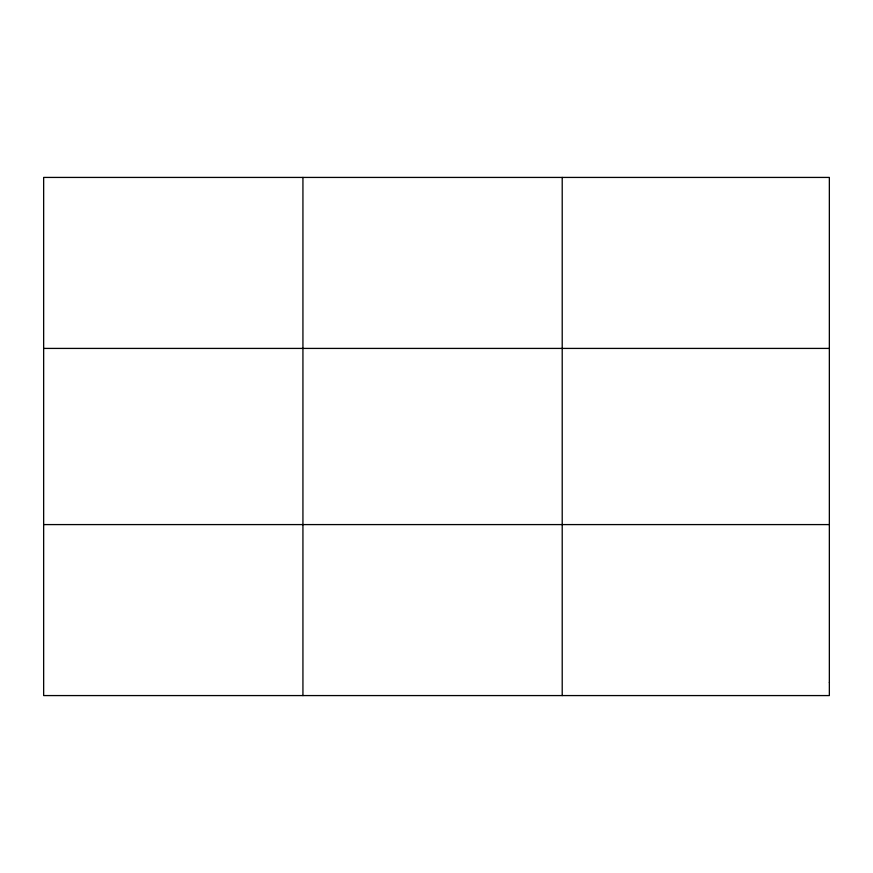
<?xml version="1.0" encoding="UTF-8"?>
<svg xmlns="http://www.w3.org/2000/svg" width="873" height="873" viewBox="0 0 873 873"><rect width="100%" height="100%" fill="white"/><g stroke="black" fill="none" stroke-linecap="round" stroke-linejoin="round"><path stroke-width="1.31" d="M302.931 695.574L302.931 177.426M562.212 695.574L562.212 177.426M43.65 348.414L829.35 348.414M43.65 524.586L829.35 524.586M829.35 682.413L829.35 695.574L43.65 695.574L43.65 177.426L829.35 177.426L829.35 682.413"/></g></svg>
